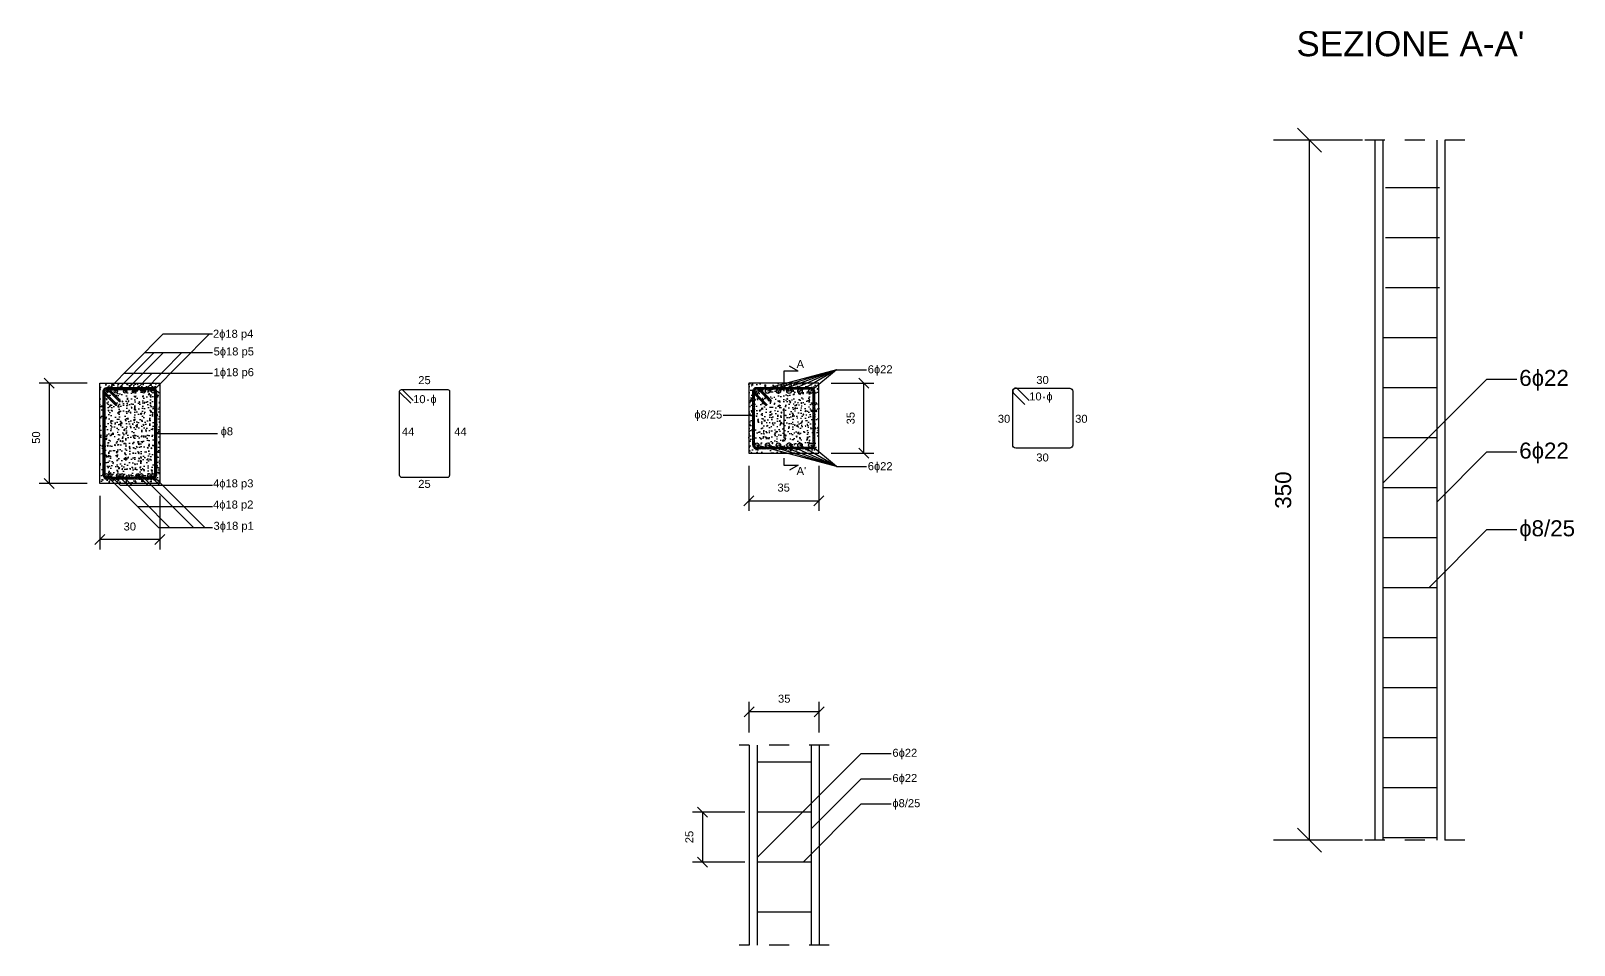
# Model space of a CAD drawing. Header units: millimetres. Extents: x 2008.4 to 2094, y 2341.6 to 2370.3.
# Drawn here: x 2040.5 to 2048.22, y 2360.87 to 2365.44 of the extents above; entities that cross this region are included whole.
import ezdxf

# ---------------------------------------------------------------- set-up
doc = ezdxf.new("R2010")
doc.units = ezdxf.units.MM
doc.header["$LTSCALE"] = 0.025
doc.linetypes.add('ACAD_ISO04W100', pattern=[30, 24, -3, 0, -3])
for name, color, linetype in [('armatura flessione', 1, 'Continuous'), ('armatura taglio', 1, 'Continuous'), ('cls', 3, 'Continuous'), ('proiezioni', 4, 'Continuous'), ('quote', 2, 'Continuous'), ('quote staffe', 2, 'Continuous'), ('retini', 9, 'Continuous'), ('sezione', 4, 'Continuous'), ('testi', 2, 'Continuous'), ('testi staffe', 2, 'Continuous')]:
    doc.layers.add(name, color=color, linetype=linetype)
doc.layers.get('0').off()
doc.styles.add('Quote particolari', font='arial.ttf', dxfattribs={"height": 0.04})
doc.styles.get("Standard").update_dxf_attribs({"font": 'arial.ttf'})
doc.dimstyles.new('Quote', dxfattribs={"dimtxt": 0.16, "dimasz": 0.12, "dimexe": 0.18, "dimexo": 0.0625, "dimgap": 0.09, "dimtad": 1, "dimdec": 0, "dimlfac": 100, "dimzin": 0, "dimdsep": 46, "dimtxsty": 'Standard', "dimblk": 'OBLIQUE', "dimcen": 0.09, "dimclrd": 256, "dimclrt": 256, "dimadec": 0, "dimazin": 0, "dimtfac": 1, "dimtdec": 0, "dimtofl": 0, "dimtmove": 0, "dimatfit": 3, "dimldrblk": 'OBLIQUE', "dimfxl": 1, "dimtolj": 1, "dimtzin": 0, "dimlwd": 25, "dimarcsym": 0})
doc.dimstyles.new('Quote particolari', dxfattribs={"dimtxt": 0.04, "dimasz": 0.05, "dimexe": 0.05, "dimexo": 0.0625, "dimgap": 0.045, "dimtad": 1, "dimdec": 0, "dimlfac": 100, "dimzin": 0, "dimdsep": 46, "dimtxsty": 'Standard', "dimblk": 'OBLIQUE', "dimcen": 0, "dimclrd": 256, "dimclrt": 256, "dimadec": 0, "dimazin": 0, "dimtfac": 1, "dimtdec": 0, "dimtofl": 0, "dimtmove": 0, "dimatfit": 3, "dimldrblk": 'OBLIQUE', "dimfxl": 1, "dimtolj": 1, "dimtzin": 0, "dimlwd": 25, "dimarcsym": 0})
pattern_1 = [(0, (0, 0), (0, 6.985), [5.08, -1.905]), (90, (0, 0), (-6.985, 4e-16), [5.08, -1.905])]
pattern_2 = [(45, (1.272411, 0), (-0.00673519209, 0.00673519209), []), (45, (1.276901, 0), (-0.00673519209, 0.00673519209), [])]

# ---------------------------------------------------------------- blocks, each defined once
blk = doc.blocks.new('_Oblique')
at = {"color": 0, "linetype": 'ByBlock', "lineweight": -2}
blk.add_line((-0.5, -0.5), (0.5, 0.5), dxfattribs=at)
blk = doc.blocks.new('*D54')
at = {"layer": 'Defpoints', "color": 0, "transparency": 16777216}
for p in [(2040.8454, 2363.1774), (2041.1454, 2363.1774), (2040.8454, 2362.8961)]:
    blk.add_point(p, dxfattribs=at)
at = {"layer": 'quote', "color": 0, "lineweight": -2, "transparency": 16777216}
for p, q in [((2040.8454, 2363.1149), (2040.8454, 2362.8461)), ((2041.1454, 2363.1149), (2041.1454, 2362.8461))]:
    blk.add_line(p, q, dxfattribs=at)
at = {"layer": 'quote', "lineweight": 25, "transparency": 16777216}
blk.add_line((2041.1454, 2362.8961), (2040.8454, 2362.8961), dxfattribs=at)
at = {"layer": 'quote', "lineweight": 25, "transparency": 16777216, "xscale": 0.05, "yscale": 0.05, "zscale": 0.05, "rotation": 180}
blk.add_blockref('_Oblique', (2040.8454, 2362.8961), dxfattribs=at)
at = {"layer": 'quote', "lineweight": 25, "transparency": 16777216, "xscale": 0.05, "yscale": 0.05, "zscale": 0.05}
blk.add_blockref('_Oblique', (2041.1454, 2362.8961), dxfattribs=at)
at = {"layer": 'quote', "transparency": 16777216, "insert": (2040.9954, 2362.9615), "char_height": 0.04, "attachment_point": 5}
blk.add_mtext('\\A1;30', dxfattribs=at)
blk = doc.blocks.new('*D55')
at = {"layer": 'Defpoints', "color": 0, "transparency": 16777216}
for p in [(2040.8454, 2363.6774), (2040.5927, 2363.1774), (2040.8454, 2363.1774)]:
    blk.add_point(p, dxfattribs=at)
at = {"layer": 'quote', "color": 0, "lineweight": -2, "transparency": 16777216}
for p, q in [((2040.7829, 2363.6774), (2040.5427, 2363.6774)), ((2040.7829, 2363.1774), (2040.5427, 2363.1774))]:
    blk.add_line(p, q, dxfattribs=at)
at = {"layer": 'quote', "lineweight": 25, "transparency": 16777216}
blk.add_line((2040.5927, 2363.6774), (2040.5927, 2363.1774), dxfattribs=at)
at = {"layer": 'quote', "lineweight": 25, "transparency": 16777216, "xscale": 0.05, "yscale": 0.05, "zscale": 0.05}
for p, rotation in [((2040.5927, 2363.6774), 90), ((2040.5927, 2363.1774), 270)]:
    blk.add_blockref('_Oblique', p, dxfattribs=dict(at, rotation=rotation))
at = {"layer": 'quote', "transparency": 16777216, "insert": (2040.5272, 2363.4061), "char_height": 0.04, "attachment_point": 5, "rotation": 90}
blk.add_mtext('\\A1;50', dxfattribs=at)
blk = doc.blocks.new('*D56')
at = {"layer": 'Defpoints', "color": 0, "transparency": 16777216}
for p in [(2044.0895, 2363.3282), (2044.4395, 2363.3282), (2044.4395, 2363.0903)]:
    blk.add_point(p, dxfattribs=at)
at = {"layer": 'quote', "color": 0, "lineweight": -2, "transparency": 16777216}
for p, q in [((2044.0895, 2363.2657), (2044.0895, 2363.0403)), ((2044.4395, 2363.2657), (2044.4395, 2363.0403))]:
    blk.add_line(p, q, dxfattribs=at)
at = {"layer": 'quote', "lineweight": 25, "transparency": 16777216}
blk.add_line((2044.0895, 2363.0903), (2044.4395, 2363.0903), dxfattribs=at)
at = {"layer": 'quote', "lineweight": 25, "transparency": 16777216, "xscale": 0.05, "yscale": 0.05, "zscale": 0.05, "rotation": 180}
blk.add_blockref('_Oblique', (2044.0895, 2363.0903), dxfattribs=at)
at = {"layer": 'quote', "lineweight": 25, "transparency": 16777216, "xscale": 0.05, "yscale": 0.05, "zscale": 0.05}
blk.add_blockref('_Oblique', (2044.4395, 2363.0903), dxfattribs=at)
at = {"layer": 'quote', "transparency": 16777216, "insert": (2044.264, 2363.1558), "char_height": 0.04, "attachment_point": 5}
blk.add_mtext('\\A1;35', dxfattribs=at)
blk = doc.blocks.new('*D57')
at = {"layer": 'Defpoints', "color": 0, "transparency": 16777216}
for p in [(2044.4395, 2363.6782), (2044.6643, 2363.6782), (2044.4395, 2363.3282)]:
    blk.add_point(p, dxfattribs=at)
at = {"layer": 'quote', "color": 0, "lineweight": -2, "transparency": 16777216}
for p, q in [((2044.502, 2363.6782), (2044.7143, 2363.6782)), ((2044.502, 2363.3282), (2044.7143, 2363.3282))]:
    blk.add_line(p, q, dxfattribs=at)
at = {"layer": 'quote', "lineweight": 25, "transparency": 16777216}
blk.add_line((2044.6643, 2363.3282), (2044.6643, 2363.6782), dxfattribs=at)
at = {"layer": 'quote', "lineweight": 25, "transparency": 16777216, "xscale": 0.05, "yscale": 0.05, "zscale": 0.05}
for p, rotation in [((2044.6643, 2363.6782), 90), ((2044.6643, 2363.3282), 270)]:
    blk.add_blockref('_Oblique', p, dxfattribs=dict(at, rotation=rotation))
at = {"layer": 'quote', "transparency": 16777216, "insert": (2044.5989, 2363.5032), "char_height": 0.04, "attachment_point": 5, "rotation": 90}
blk.add_mtext('\\A1;35', dxfattribs=at)
blk = doc.blocks.new('*D58')
at = {"layer": 'Defpoints', "color": 0, "transparency": 16777216}
for p in [(2044.0917, 2362.035), (2044.0917, 2361.8686), (2044.4417, 2361.8686)]:
    blk.add_point(p, dxfattribs=at)
at = {"layer": 'quote', "color": 0, "lineweight": -2, "transparency": 16777216}
for p, q in [((2044.0917, 2361.9311), (2044.0917, 2362.085)), ((2044.4417, 2361.9311), (2044.4417, 2362.085))]:
    blk.add_line(p, q, dxfattribs=at)
at = {"layer": 'quote', "lineweight": 25, "transparency": 16777216}
blk.add_line((2044.4417, 2362.035), (2044.0917, 2362.035), dxfattribs=at)
at = {"layer": 'quote', "lineweight": 25, "transparency": 16777216, "xscale": 0.05, "yscale": 0.05, "zscale": 0.05, "rotation": 180}
blk.add_blockref('_Oblique', (2044.0917, 2362.035), dxfattribs=at)
at = {"layer": 'quote', "lineweight": 25, "transparency": 16777216, "xscale": 0.05, "yscale": 0.05, "zscale": 0.05}
blk.add_blockref('_Oblique', (2044.4417, 2362.035), dxfattribs=at)
at = {"layer": 'quote', "transparency": 16777216, "insert": (2044.2667, 2362.1005), "char_height": 0.04, "attachment_point": 5}
blk.add_mtext('\\A1;35', dxfattribs=at)
blk = doc.blocks.new('*D59')
at = {"layer": 'Defpoints', "color": 0, "transparency": 16777216}
for p in [(2044.1317, 2361.5342), (2043.858, 2361.2842), (2044.1317, 2361.2842)]:
    blk.add_point(p, dxfattribs=at)
at = {"layer": 'quote staffe', "color": 0, "lineweight": -2, "transparency": 16777216}
for p, q in [((2044.0692, 2361.5342), (2043.808, 2361.5342)), ((2044.0692, 2361.2842), (2043.808, 2361.2842))]:
    blk.add_line(p, q, dxfattribs=at)
at = {"layer": 'quote staffe', "lineweight": 25, "transparency": 16777216}
blk.add_line((2043.858, 2361.5342), (2043.858, 2361.2842), dxfattribs=at)
at = {"layer": 'quote staffe', "lineweight": 25, "transparency": 16777216, "xscale": 0.05, "yscale": 0.05, "zscale": 0.05}
for p, rotation in [((2043.858, 2361.5342), 90), ((2043.858, 2361.2842), 270)]:
    blk.add_blockref('_Oblique', p, dxfattribs=dict(at, rotation=rotation))
at = {"layer": 'quote staffe', "transparency": 16777216, "insert": (2043.7925, 2361.4092), "char_height": 0.04, "attachment_point": 5, "rotation": 90}
blk.add_mtext('\\A1;25', dxfattribs=at)
blk = doc.blocks.new('*D73')
at = {"layer": 'Defpoints', "color": 0, "transparency": 16777216}
for p in [(2046.8919, 2364.8937), (2047.2193, 2364.8937), (2047.2193, 2361.3937)]:
    blk.add_point(p, dxfattribs=at)
at = {"layer": 'quote', "color": 0, "lineweight": -2, "transparency": 16777216}
for p, q in [((2047.1568, 2364.8937), (2046.7119, 2364.8937)), ((2047.1568, 2361.3937), (2046.7119, 2361.3937))]:
    blk.add_line(p, q, dxfattribs=at)
at = {"layer": 'quote', "lineweight": 25, "transparency": 16777216}
blk.add_line((2046.8919, 2361.3937), (2046.8919, 2364.8937), dxfattribs=at)
at = {"layer": 'quote', "lineweight": 25, "transparency": 16777216, "xscale": 0.12, "yscale": 0.12, "zscale": 0.12}
for p, rotation in [((2046.8919, 2364.8937), 90), ((2046.8919, 2361.3937), 270)]:
    blk.add_blockref('_Oblique', p, dxfattribs=dict(at, rotation=rotation))
at = {"layer": 'quote', "transparency": 16777216, "insert": (2046.7611, 2363.1437), "char_height": 0.04, "attachment_point": 5, "rotation": 90, "style": 'Quote particolari'}
blk.add_mtext('\\A1;{\\H2x;350}', dxfattribs=at)

msp = doc.modelspace()

# ---------------------------------------------------------------- hatches: boundary and pattern name
at = {"layer": 'armatura taglio'}
h = msp.add_hatch(dxfattribs=at)
h.set_pattern_fill('ANSI32', color=1, scale=0.001)
h.paths.add_polyline_path([(2044.4185, 2363.6382, 0.414214), (2044.3995, 2363.6572), (2044.1295, 2363.6572, 0.414214), (2044.1105, 2363.6382), (2044.1105, 2363.3682, 0.414214), (2044.1295, 2363.3492), (2044.3995, 2363.3492, 0.414214), (2044.4185, 2363.3682)])
h.paths.add_polyline_path([(2044.1185, 2363.6382, -0.414214), (2044.1295, 2363.6492), (2044.3995, 2363.6492, -0.414214), (2044.4105, 2363.6382), (2044.4105, 2363.3682, -0.414214), (2044.3995, 2363.3572), (2044.1295, 2363.3572, -0.414214), (2044.1185, 2363.3682)], flags=16)
h.paths.add_polyline_path([(2044.1405, 2363.6382, -1), (2044.1185, 2363.6382, -1)], flags=0)
h.paths.add_polyline_path([(2044.1725, 2363.6382, -1), (2044.1945, 2363.6382, -1)], flags=0)
h.paths.add_polyline_path([(2044.2265, 2363.6382, -1), (2044.2485, 2363.6382, -1)], flags=0)
h.paths.add_polyline_path([(2044.2805, 2363.6382, -1), (2044.3025, 2363.6382, -1)], flags=0)
h.paths.add_polyline_path([(2044.3345, 2363.6382, -1), (2044.3565, 2363.6382, -1)], flags=0)
h.paths.add_polyline_path([(2044.1405, 2363.3682, -1), (2044.1185, 2363.3682, -1)], flags=0)
h.paths.add_polyline_path([(2044.1945, 2363.3682, -1), (2044.1725, 2363.3682, -1)], flags=0)
h.paths.add_polyline_path([(2044.2485, 2363.3682, -1), (2044.2265, 2363.3682, -1)], flags=0)
h.paths.add_polyline_path([(2044.3025, 2363.3682, -1), (2044.2805, 2363.3682, -1)], flags=0)
h.paths.add_polyline_path([(2044.3565, 2363.3682, -1), (2044.3345, 2363.3682, -1)], flags=0)
h.paths.add_polyline_path([(2044.4105, 2363.3682, -1), (2044.3885, 2363.3682, -1)], flags=0)
h.paths.add_polyline_path([(2044.1217, 2363.6305, -0.198912), (2044.1185, 2363.6382), (2044.1185, 2363.6224), (2044.1726, 2363.5682, 1), (2044.1783, 2363.5739)], flags=16)
h.paths.add_polyline_path([(2044.1453, 2363.6492), (2044.1295, 2363.6492, -0.198912), (2044.1372, 2363.646), (2044.1938, 2363.5894, 1), (2044.1995, 2363.5951)], flags=0)
h = msp.add_hatch(dxfattribs=at)
h.set_pattern_fill('ANSI32', color=1, scale=0.001)
h.paths.add_polyline_path([(2044.1453, 2363.6492), (2044.1295, 2363.6492, -0.198912), (2044.1372, 2363.646), (2044.1938, 2363.5894, 1), (2044.1995, 2363.5951)])
at = {"layer": 'retini'}
h = msp.add_hatch(dxfattribs=at)
h.set_pattern_fill('AR-CONC', color=256, scale=0.0003)
h.set_pattern_definition([(50, (1.09272, 0), (0.0546554007, -0.00478172566), [0.005715, -0.062865]), (355, (1.09272, 0), (-0.0105730264, 0.0573170536), [0.004572, -0.0502921753]), (100.4514447, (1.097274, -0.0004), (0.0440823741, 0.0525353256), [0.0048570026, -0.0534270734]), (46.1842, (1.09272, 0.01524), (0.0813237123, -0.0126126984), [0.0085725, -0.0942975]), (96.6355576, (1.099496, 0.01419), (0.0712212402, 0.0742278374), [0.007285507, -0.0801406824]), (351.1841512, (1.09272, 0.01524), (0.0712212402, 0.0742278374), [0.0068579901, -0.0754379196]), (21, (1.10034, 0.01143), (0.0454843174, -0.03067955946), [0.005715, -0.062865]), (326, (1.10034, 0.01143), (0.0185406085, 0.0552563898), [0.004572, -0.050292]), (71.451445, (1.10413, 0.008873), (0.0640249258, 0.0245768307), [0.0048570026, -0.0534269813]), (37.5, (1.092719, 0), (0.00092658098, 0.02536651166), [0, -0.0496824, 0, -0.051054, 0, -0.0504825]), (7.5, (1.09272, 0), (0.02004589875, 0.03005417245), [0, -0.0291084, 0, -0.0485394, 0, -0.0192405]), (327.5, (1.075726, 0), (0.04067717855, -0.0017186232), [0, -0.01905, 0, -0.059436, 0, -0.078867]), (317.5, (1.068106, 0), (0.0444387544, 0.0076279473), [0, -0.024765, 0, -0.0394716, 0, -0.056007])])
h.paths.add_polyline_path([(2041.1454, 2363.6774), (2040.8454, 2363.6774), (2040.8454, 2363.1774), (2041.1454, 2363.1774)])
h.paths.add_polyline_path([(2041.1114, 2363.6544, -0.414214), (2041.1284, 2363.6374), (2041.1284, 2363.2174, -0.414214), (2041.1114, 2363.2004), (2040.8794, 2363.2004, -0.414214), (2040.8624, 2363.2174), (2040.8624, 2363.6374, -0.414214), (2040.8794, 2363.6544)], flags=16)
h = msp.add_hatch(dxfattribs=at)
h.set_pattern_fill('ANSI32', color=1, scale=0.001)
h.set_pattern_definition(pattern_2)
h.paths.add_polyline_path([(2041.1114, 2363.6544), (2040.8794, 2363.6544, 0.414214), (2040.8624, 2363.6374), (2040.8624, 2363.2174, 0.414214), (2040.8794, 2363.2004), (2041.1114, 2363.2004, 0.414214), (2041.1284, 2363.2174), (2041.1284, 2363.6374, 0.414214)])
h.paths.add_polyline_path([(2041.1114, 2363.6464, -0.414214), (2041.1204, 2363.6374), (2041.1204, 2363.2174, -0.414214), (2041.1114, 2363.2084), (2040.8794, 2363.2084, -0.414214), (2040.8704, 2363.2174), (2040.8704, 2363.6374, -0.414214), (2040.8794, 2363.6464)], flags=16)
h = msp.add_hatch(dxfattribs=at)
h.set_pattern_fill('AR-CONC', color=256, scale=0.0003)
h.set_pattern_definition([(50, (0.617397, 0), (0.0546554007, -0.00478172566), [0.005715, -0.062865]), (355, (0.617397, 0), (-0.0105730264, 0.0573170536), [0.004572, -0.0502921753]), (100.4514447, (0.62195, -0.0004), (0.0440823741, 0.0525353256), [0.0048570026, -0.0534270734]), (46.1842, (0.617397, 0.01524), (0.0813237123, -0.0126126984), [0.0085725, -0.0942975]), (96.6355576, (0.62417, 0.01419), (0.0712212402, 0.0742278374), [0.007285507, -0.0801406824]), (351.1841512, (0.6174, 0.01524), (0.0712212402, 0.0742278374), [0.0068579901, -0.0754379196]), (21, (0.625017, 0.01143), (0.0454843174, -0.03067955946), [0.005715, -0.062865]), (326, (0.625017, 0.01143), (0.0185406085, 0.0552563898), [0.004572, -0.050292]), (71.451445, (0.628807, 0.008873), (0.0640249258, 0.0245768307), [0.0048570026, -0.0534269813]), (37.5, (0.617397, 0), (0.00092658098, 0.02536651166), [0, -0.0496824, 0, -0.051054, 0, -0.0504825]), (7.5, (0.617397, 0), (0.02004589875, 0.03005417245), [0, -0.0291084, 0, -0.0485394, 0, -0.0192405]), (327.5, (0.600404, 0), (0.04067717855, -0.0017186232), [0, -0.01905, 0, -0.059436, 0, -0.078867]), (317.5, (0.592784, 0), (0.0444387544, 0.0076279473), [0, -0.024765, 0, -0.0394716, 0, -0.056007])])
h.paths.add_polyline_path([(2041.1129, 2363.6374, 0.414214), (2041.1039, 2363.6464), (2040.8869, 2363.6464), (2040.9404, 2363.5929, -1), (2040.9348, 2363.5873), (2040.8756, 2363.6464), (2040.8719, 2363.6464, 0.414214), (2040.8629, 2363.6374), (2040.8629, 2363.6337), (2040.922, 2363.5745, -1), (2040.9164, 2363.5689), (2040.8629, 2363.6223), (2040.8629, 2363.2174, 0.414214), (2040.8719, 2363.2084), (2041.1039, 2363.2084, 0.414214), (2041.1129, 2363.2174)])
h = msp.add_hatch(dxfattribs=at)
h.set_pattern_fill('ANGLE', color=1)
h.set_pattern_definition(pattern_1)
h.paths.add_polyline_path([(2040.8884, 2363.6374, 0.196133), (2040.8859, 2363.6437), (2040.8857, 2363.6438, 0.664316), (2040.8704, 2363.6374, 0.196133), (2040.873, 2363.6311), (2040.8731, 2363.6309, 0.664316)])
h.paths.add_polyline_path([(2040.9168, 2363.6374, 1), (2040.9348, 2363.6374, 1)])
h.paths.add_polyline_path([(2040.9632, 2363.6374, 1), (2040.9812, 2363.6374, 1)])
h.paths.add_polyline_path([(2041.0096, 2363.6374, 1), (2041.0276, 2363.6374, 1)])
h.paths.add_polyline_path([(2041.056, 2363.6374, 1), (2041.074, 2363.6374, 1)])
h.paths.add_polyline_path([(2041.1024, 2363.6374, 1), (2041.1204, 2363.6374, 1)])
h.paths.add_polyline_path([(2040.8704, 2363.2174, 1), (2040.8884, 2363.2174, 1)])
h.paths.add_polyline_path([(2040.8884, 2363.2174, 1), (2040.9064, 2363.2174, 1)])
h.paths.add_polyline_path([(2040.9284, 2363.2174, 1), (2040.9464, 2363.2174, 1)])
h.paths.add_polyline_path([(2040.9644, 2363.2174, 1), (2040.9464, 2363.2174, 1)])
h.paths.add_polyline_path([(2041.0444, 2363.2174, 1), (2041.0264, 2363.2174, 1)])
h.paths.add_polyline_path([(2041.0624, 2363.2174, 1), (2041.0444, 2363.2174, 1)])
h.paths.add_polyline_path([(2041.1024, 2363.2174, 1), (2041.0844, 2363.2174, 1)])
h.paths.add_polyline_path([(2041.1204, 2363.2174, 1), (2041.1024, 2363.2174, 1)])
h = msp.add_hatch(dxfattribs=at)
h.set_pattern_fill('ANGLE', color=1)
h.set_pattern_definition(pattern_1)
h.paths.add_polyline_path([(2040.8884, 2363.6374, 1), (2040.8704, 2363.6374, 1)])
h.paths.add_polyline_path([(2040.9348, 2363.6374, 1), (2040.9168, 2363.6374, 1)])
h.paths.add_polyline_path([(2040.9632, 2363.6374, 1), (2040.9812, 2363.6374, 1)])
h.paths.add_polyline_path([(2041.0096, 2363.6374, 1), (2041.0276, 2363.6374, 1)])
h.paths.add_polyline_path([(2041.056, 2363.6374, 1), (2041.074, 2363.6374, 1)])
h.paths.add_polyline_path([(2041.1024, 2363.6374, 1), (2041.1204, 2363.6374, 1)])
h.paths.add_polyline_path([(2041.1024, 2363.2174, 1), (2041.1204, 2363.2174, 1)])
h.paths.add_polyline_path([(2041.0844, 2363.2174, 1), (2041.1024, 2363.2174, 1)])
h.paths.add_polyline_path([(2041.0444, 2363.2174, 1), (2041.0624, 2363.2174, 1)])
h.paths.add_polyline_path([(2041.0264, 2363.2174, 1), (2041.0444, 2363.2174, 1)])
h.paths.add_polyline_path([(2040.9464, 2363.2174, 1), (2040.9644, 2363.2174, 1)])
h.paths.add_polyline_path([(2040.9284, 2363.2174, 1), (2040.9464, 2363.2174, 1)])
h.paths.add_polyline_path([(2040.8884, 2363.2174, 1), (2040.9064, 2363.2174, 1)])
h.paths.add_polyline_path([(2040.8704, 2363.2174, 1), (2040.8884, 2363.2174, 1)])
h = msp.add_hatch(color=1, dxfattribs=at)
h.dxf.hatch_style = 1
h.paths.add_polyline_path([(2040.8704, 2363.6374, 1), (2040.8884, 2363.6374, 1)])
h.paths.add_polyline_path([(2040.9168, 2363.6374, 1), (2040.9348, 2363.6374, 1)])
h.paths.add_polyline_path([(2040.9812, 2363.6374, 1), (2040.9632, 2363.6374, 1)])
h.paths.add_polyline_path([(2041.0096, 2363.6374, 1), (2041.0276, 2363.6374, 1)])
h.paths.add_polyline_path([(2041.074, 2363.6374, 1), (2041.056, 2363.6374, 1)])
h.paths.add_polyline_path([(2041.1204, 2363.6374, 1), (2041.1024, 2363.6374, 1)])
h.paths.add_polyline_path([(2041.1024, 2363.2174, 1), (2041.1204, 2363.2174, 1)])
h.paths.add_polyline_path([(2041.0844, 2363.2174, 1), (2041.1024, 2363.2174, 1)])
h.paths.add_polyline_path([(2041.0444, 2363.2174, 1), (2041.0624, 2363.2174, 1)])
h.paths.add_polyline_path([(2041.0444, 2363.2174, 1), (2041.0264, 2363.2174, 1)])
h.paths.add_polyline_path([(2040.9644, 2363.2174, 1), (2040.9464, 2363.2174, 1)])
h.paths.add_polyline_path([(2040.9464, 2363.2174, 1), (2040.9284, 2363.2174, 1)])
h.paths.add_polyline_path([(2040.9064, 2363.2174, 1), (2040.8884, 2363.2174, 1)])
h.paths.add_polyline_path([(2040.8884, 2363.2174, 1), (2040.8704, 2363.2174, 1)])
h = msp.add_hatch(dxfattribs=at)
h.set_pattern_fill('ANSI32', color=1, scale=0.001)
h.set_pattern_definition(pattern_2)
h.paths.add_polyline_path([(2040.8945, 2363.6464), (2040.8832, 2363.6464), (2040.9423, 2363.5873, 1), (2040.9479, 2363.5929)])
h.paths.add_polyline_path([(2040.8704, 2363.6337), (2040.8704, 2363.6223), (2040.9239, 2363.5689, 1), (2040.9296, 2363.5745)])
h = msp.add_hatch(dxfattribs=at)
h.set_pattern_fill('AR-CONC', color=256, scale=0.0003)
h.set_pattern_definition([(50, (0.66795, 0), (0.0546554007, -0.00478172566), [0.005715, -0.062865]), (355, (0.66795, 0), (-0.0105730264, 0.0573170536), [0.004572, -0.0502921753]), (100.4514447, (0.672505, -0.0004), (0.0440823741, 0.0525353256), [0.0048570026, -0.0534270734]), (46.1842, (0.66795, 0.01524), (0.0813237123, -0.0126126984), [0.0085725, -0.0942975]), (96.6355576, (0.67473, 0.01419), (0.0712212402, 0.0742278374), [0.007285507, -0.0801406824]), (351.1841512, (0.66795, 0.01524), (0.0712212402, 0.0742278374), [0.0068579901, -0.0754379196]), (21, (0.67557, 0.01143), (0.0454843174, -0.03067955946), [0.005715, -0.062865]), (326, (0.67557, 0.01143), (0.0185406085, 0.0552563898), [0.004572, -0.050292]), (71.451445, (0.67936, 0.008873), (0.0640249258, 0.0245768307), [0.0048570026, -0.0534269813]), (37.5, (0.66795, 0), (0.00092658098, 0.02536651166), [0, -0.0496824, 0, -0.051054, 0, -0.0504825]), (7.5, (0.66795, 0), (0.02004589875, 0.03005417245), [0, -0.0291084, 0, -0.0485394, 0, -0.0192405]), (327.5, (0.650958, 0), (0.04067717855, -0.0017186232), [0, -0.01905, 0, -0.059436, 0, -0.078867]), (317.5, (0.64334, 0), (0.0444387544, 0.0076279473), [0, -0.024765, 0, -0.0394716, 0, -0.056007])])
h.paths.add_polyline_path([(2044.4395, 2363.6782), (2044.0895, 2363.6782), (2044.0895, 2363.3282), (2044.4395, 2363.3282)])
h.paths.add_polyline_path([(2044.3995, 2363.6572, -0.414214), (2044.4185, 2363.6382), (2044.4185, 2363.3682, -0.414214), (2044.3995, 2363.3492), (2044.1295, 2363.3492, -0.414214), (2044.1105, 2363.3682), (2044.1105, 2363.6382, -0.414214), (2044.1295, 2363.6572)], flags=16)
h = msp.add_hatch(dxfattribs=at)
h.set_pattern_fill('AR-CONC', color=256, scale=0.0003)
h.set_pattern_definition([(50, (0.64493, 0), (0.0546554007, -0.00478172566), [0.005715, -0.062865]), (355, (0.64493, 0), (-0.0105730264, 0.0573170536), [0.004572, -0.0502921753]), (100.4514447, (0.649485, -0.0004), (0.0440823741, 0.0525353256), [0.0048570026, -0.0534270734]), (46.1842, (0.64493, 0.01524), (0.0813237123, -0.0126126984), [0.0085725, -0.0942975]), (96.6355576, (0.65171, 0.01419), (0.0712212402, 0.0742278374), [0.007285507, -0.0801406824]), (351.1841512, (0.64493, 0.01524), (0.0712212402, 0.0742278374), [0.0068579901, -0.0754379196]), (21, (0.65255, 0.01143), (0.0454843174, -0.03067955946), [0.005715, -0.062865]), (326, (0.65255, 0.01143), (0.0185406085, 0.0552563898), [0.004572, -0.050292]), (71.451445, (0.65634, 0.008873), (0.0640249258, 0.0245768307), [0.0048570026, -0.0534269813]), (37.5, (0.64493, 0), (0.00092658098, 0.02536651166), [0, -0.0496824, 0, -0.051054, 0, -0.0504825]), (7.5, (0.64493, 0), (0.02004589875, 0.03005417245), [0, -0.0291084, 0, -0.0485394, 0, -0.0192405]), (327.5, (0.627937, 0), (0.04067717855, -0.0017186232), [0, -0.01905, 0, -0.059436, 0, -0.078867]), (317.5, (0.620317, 0), (0.0444387544, 0.0076279473), [0, -0.024765, 0, -0.0394716, 0, -0.056007])])
h.paths.add_polyline_path([(2044.4105, 2363.6382, 0.414214), (2044.3995, 2363.6492), (2044.1453, 2363.6492), (2044.1995, 2363.5951, -1), (2044.1938, 2363.5894), (2044.1372, 2363.646, 1), (2044.1217, 2363.6305), (2044.1783, 2363.5739, -1), (2044.1726, 2363.5682), (2044.1185, 2363.6224), (2044.1185, 2363.3682, 0.414214), (2044.1295, 2363.3572), (2044.3995, 2363.3572, 0.414214), (2044.4105, 2363.3682)])
h = msp.add_hatch(color=1, dxfattribs=at)
h.dxf.hatch_style = 1
h.paths.add_polyline_path([(2044.1405, 2363.6382, 1), (2044.1185, 2363.6382, 1)])
h.paths.add_polyline_path([(2044.1725, 2363.6382, 1), (2044.1945, 2363.6382, 1)])
h.paths.add_polyline_path([(2044.2265, 2363.6382, 1), (2044.2485, 2363.6382, 1)])
h.paths.add_polyline_path([(2044.3025, 2363.6382, 1), (2044.2805, 2363.6382, 1)])
h.paths.add_polyline_path([(2044.3345, 2363.6382, 1), (2044.3565, 2363.6382, 1)])
h.paths.add_polyline_path([(2044.3885, 2363.6382, 1), (2044.4105, 2363.6382, 1)])
h.paths.add_polyline_path([(2044.3885, 2363.3682, 1), (2044.4105, 2363.3682, 1)])
h.paths.add_polyline_path([(2044.3345, 2363.3682, 1), (2044.3565, 2363.3682, 1)])
h.paths.add_polyline_path([(2044.2805, 2363.3682, 1), (2044.3025, 2363.3682, 1)])
h.paths.add_polyline_path([(2044.2265, 2363.3682, 1), (2044.2485, 2363.3682, 1)])
h.paths.add_polyline_path([(2044.1725, 2363.3682, 1), (2044.1945, 2363.3682, 1)])
h.paths.add_polyline_path([(2044.1185, 2363.3682, 0.414214), (2044.1295, 2363.3572, 0.414214), (2044.1405, 2363.3682, 1)])

# ---------------------------------------------------------------- linework, layer by layer
at = {"layer": 'armatura flessione'}
for p, q in [((2047.2593, 2364.8937), (2047.2593, 2361.3937)), ((2047.5293, 2364.8937), (2047.5293, 2361.3937)), ((2044.1317, 2361.8686), (2044.1317, 2360.8686)), ((2044.4017, 2361.8686), (2044.4017, 2360.8686))]:
    msp.add_line(p, q, dxfattribs=at)
for centre, radius in [((2040.8794, 2363.6374), 0.009), ((2040.9258, 2363.6374), 0.009), ((2040.9722, 2363.6374), 0.009), ((2041.0186, 2363.6374), 0.009), ((2041.065, 2363.6374), 0.009), ((2041.1114, 2363.6374), 0.009), ((2044.1295, 2363.6382), 0.011), ((2044.1835, 2363.6382), 0.011), ((2044.2375, 2363.6382), 0.011), ((2044.2915, 2363.6382), 0.011), ((2044.3455, 2363.6382), 0.011), ((2044.3995, 2363.6382), 0.011), ((2044.1295, 2363.3682), 0.011), ((2044.1835, 2363.3682), 0.011), ((2044.2375, 2363.3682), 0.011), ((2044.2915, 2363.3682), 0.011), ((2044.3455, 2363.3682), 0.011), ((2044.3995, 2363.3682), 0.011), ((2040.8794, 2363.2174), 0.009), ((2040.8974, 2363.2174), 0.009), ((2040.9374, 2363.2174), 0.009), ((2040.9554, 2363.2174), 0.009), ((2041.0354, 2363.2174), 0.009), ((2041.0534, 2363.2174), 0.009), ((2041.0934, 2363.2174), 0.009), ((2041.1114, 2363.2174), 0.009)]:
    msp.add_circle(centre, radius, dxfattribs=at)
at = {"layer": 'armatura taglio'}
for p, q in [((2047.5426, 2364.6551), (2047.2726, 2364.6551)), ((2047.5426, 2364.4051), (2047.2726, 2364.4051)), ((2047.5426, 2364.1551), (2047.2726, 2364.1551)), ((2047.5293, 2363.9051), (2047.2593, 2363.9051)), ((2040.9296, 2363.5745), (2040.8704, 2363.6337)), ((2040.9423, 2363.5873), (2040.8832, 2363.6464)), ((2040.9479, 2363.5929), (2040.8945, 2363.6464)), ((2042.3999, 2363.5781), (2042.3443, 2363.6337)), ((2042.4127, 2363.5908), (2042.3571, 2363.6464)), ((2047.5293, 2363.6551), (2047.2593, 2363.6551)), ((2040.9239, 2363.5689), (2040.8704, 2363.6223)), ((2047.5293, 2363.4051), (2047.2593, 2363.4051)), ((2047.5293, 2363.1551), (2047.2593, 2363.1551)), ((2047.5293, 2362.9051), (2047.2593, 2362.9051)), ((2047.5293, 2362.6551), (2047.2593, 2362.6551)), ((2047.5293, 2362.4051), (2047.2593, 2362.4051)), ((2047.5293, 2362.1551), (2047.2593, 2362.1551)), ((2047.5293, 2361.9051), (2047.2593, 2361.9051)), ((2044.4017, 2361.7842), (2044.1317, 2361.7842)), ((2047.5293, 2361.6551), (2047.2593, 2361.6551)), ((2044.4017, 2361.5342), (2044.1317, 2361.5342)), ((2047.5293, 2361.4051), (2047.2593, 2361.4051)), ((2044.4017, 2361.2842), (2044.1317, 2361.2842)), ((2044.4017, 2361.0342), (2044.1317, 2361.0342))]:
    msp.add_line(p, q, dxfattribs=at)
for points in [[(2040.8624, 2363.2173), (2040.8624, 2363.6374, -0.414214), (2040.8794, 2363.6544), (2041.1114, 2363.6544, -0.414214), (2041.1284, 2363.6374), (2041.1284, 2363.2173)], [(2040.8704, 2363.2173), (2040.8704, 2363.6374, -0.414214), (2040.8794, 2363.6464), (2041.1114, 2363.6464, -0.414214), (2041.1204, 2363.6374), (2041.1204, 2363.2173)], [(2042.3443, 2363.2173), (2042.3443, 2363.6374, -0.414214), (2042.3533, 2363.6464), (2042.5853, 2363.6464, -0.414214), (2042.5943, 2363.6374), (2042.5943, 2363.2173)], [(2044.1453, 2363.6492), (2044.1995, 2363.5951, -1), (2044.1938, 2363.5894), (2044.1372, 2363.646, 1), (2044.1217, 2363.6305), (2044.1783, 2363.5739, -1), (2044.1726, 2363.5682), (2044.1185, 2363.6224)], [(2045.4368, 2363.6464), (2045.4344, 2363.6488, 1), (2045.4131, 2363.6276), (2045.4156, 2363.6252)], [(2040.8624, 2363.2174, 0.414214), (2040.8794, 2363.2004), (2041.1114, 2363.2004, 0.414214), (2041.1284, 2363.2174, 0.414214)], [(2040.8704, 2363.2174, 0.414214), (2040.8794, 2363.2084), (2041.1114, 2363.2084, 0.414214), (2041.1204, 2363.2174)], [(2042.3443, 2363.2174, 0.414214), (2042.3533, 2363.2084), (2042.5853, 2363.2084, 0.414214), (2042.5943, 2363.2174)]]:
    msp.add_lwpolyline(points, format="xyb", dxfattribs=at)
for points in [[(2040.8704, 2363.6337), (2040.8704, 2363.6223), (2040.9239, 2363.5689, 1), (2040.9296, 2363.5745)], [(2040.8945, 2363.6464), (2040.8832, 2363.6464), (2040.9423, 2363.5873, 1), (2040.9479, 2363.5929)], [(2044.4185, 2363.6382), (2044.4185, 2363.3682, -0.414214), (2044.3995, 2363.3492), (2044.1295, 2363.3492, -0.414214), (2044.1105, 2363.3682), (2044.1105, 2363.6382, -0.414214), (2044.1295, 2363.6572), (2044.3995, 2363.6572, -0.414214)], [(2044.4105, 2363.6382), (2044.4105, 2363.3682, -0.414214), (2044.3995, 2363.3572), (2044.1295, 2363.3572, -0.414214), (2044.1185, 2363.3682), (2044.1185, 2363.6382, -0.414214), (2044.1295, 2363.6492), (2044.3995, 2363.6492, -0.414214)], [(2045.7087, 2363.6382), (2045.7087, 2363.3682, -0.414214), (2045.6937, 2363.3532), (2045.4237, 2363.3532, -0.414214), (2045.4087, 2363.3682), (2045.4087, 2363.6382, -0.414214), (2045.4237, 2363.6532), (2045.6937, 2363.6532, -0.414214)]]:
    msp.add_lwpolyline(points, format="xyb", close=True, dxfattribs=at)
for points in [[(2045.4368, 2363.6464), (2045.4909, 2363.5923)], [(2045.4156, 2363.6252), (2045.4697, 2363.5711)]]:
    msp.add_lwpolyline(points, close=True, dxfattribs=at)
for centre in [(2040.9267, 2363.5717), (2040.9451, 2363.5901)]:
    msp.add_arc(centre, 0.004, 225, 45, dxfattribs=at)
at = {"layer": 'cls'}
for p, q in [((2047.2193, 2364.8937), (2047.2193, 2361.3937)), ((2047.5693, 2364.8937), (2047.5693, 2361.3937)), ((2044.0917, 2361.8686), (2044.0917, 2360.8686)), ((2044.4417, 2361.8686), (2044.4417, 2360.8686))]:
    msp.add_line(p, q, dxfattribs=at)
for points in [[(2040.8454, 2363.6774), (2041.1454, 2363.6774), (2041.1454, 2363.1774), (2040.8454, 2363.1774)], [(2044.0895, 2363.6782), (2044.0895, 2363.3282), (2044.4395, 2363.3282), (2044.4395, 2363.6782)]]:
    msp.add_lwpolyline(points, close=True, dxfattribs=at)
at = {"layer": 'proiezioni', "linetype": 'ACAD_ISO04W100', "ltscale": 0.0025}
for points in [[(2047.6693, 2364.8937), (2047.1193, 2364.8937)], [(2044.4917, 2361.8686), (2044.0417, 2361.8686)], [(2047.6693, 2361.3937), (2047.1193, 2361.3937)], [(2044.4917, 2360.8686), (2044.0417, 2360.8686)]]:
    msp.add_lwpolyline(points, dxfattribs=at)
at = {"layer": 'retini', "color": 1}
for points in [[(2041.1284, 2363.2174), (2041.1284, 2363.6374, 0.414214), (2041.1114, 2363.6544), (2040.8794, 2363.6544, 0.414214), (2040.8624, 2363.6374), (2040.8624, 2363.2174, 0.414214), (2040.8794, 2363.2004), (2041.1114, 2363.2004, 0.414214)], [(2041.1204, 2363.6374, 0.414214), (2041.1114, 2363.6464), (2040.8794, 2363.6464, 0.414214), (2040.8704, 2363.6374), (2040.8704, 2363.2174, 0.414214), (2040.8794, 2363.2084), (2041.1114, 2363.2084, 0.414214), (2041.1204, 2363.2174)]]:
    msp.add_lwpolyline(points, format="xyb", close=True, dxfattribs=at)
at = {"layer": 'sezione', "linetype": 'ACAD_ISO04W100', "ltscale": 0.0025}
msp.add_lwpolyline([(2044.3364, 2363.7375), (2044.2645, 2363.7375), (2044.2645, 2363.5032), (2044.2645, 2363.2689), (2044.3364, 2363.2689)], dxfattribs=at)
at = {"layer": 'sezione'}
for points in [[(2044.3364, 2363.7375), (2044.3364, 2363.7375), (2044.2931, 2363.7625)], [(2044.3364, 2363.2689), (2044.3364, 2363.2689), (2044.2931, 2363.2439)]]:
    msp.add_lwpolyline(points, dxfattribs=at)
at = {"layer": 'testi'}
for p, q in [((2040.8794, 2363.6374), (2041.1623, 2363.925)), ((2041.1114, 2363.6374), (2041.3943, 2363.925)), ((2041.1623, 2363.925), (2041.4083, 2363.925)), ((2040.9258, 2363.6374), (2041.1171, 2363.8316)), ((2040.9722, 2363.6374), (2041.1635, 2363.8316)), ((2041.065, 2363.6374), (2041.2564, 2363.8316)), ((2041.0705, 2363.8316), (2041.4083, 2363.8316)), ((2040.9685, 2363.7279), (2041.4083, 2363.7279)), ((2041.0186, 2363.6374), (2041.1078, 2363.7279)), ((2044.5286, 2363.7443), (2044.1295, 2363.6382)), ((2044.5286, 2363.7443), (2044.1835, 2363.6382)), ((2044.5286, 2363.7443), (2044.2375, 2363.6382)), ((2044.5286, 2363.7443), (2044.2915, 2363.6382)), ((2044.5286, 2363.7443), (2044.3455, 2363.6382)), ((2044.5286, 2363.7443), (2044.3995, 2363.6382)), ((2044.5286, 2363.7443), (2044.6786, 2363.7443)), ((2047.7793, 2363.6978), (2047.2593, 2363.1777)), ((2047.7793, 2363.6978), (2047.9293, 2363.6978)), ((2044.5286, 2363.2622), (2044.1295, 2363.3682)), ((2044.5286, 2363.2622), (2044.1835, 2363.3682)), ((2044.5286, 2363.2622), (2044.2375, 2363.3682)), ((2044.5286, 2363.2622), (2044.2915, 2363.3682)), ((2044.5286, 2363.2622), (2044.3455, 2363.3682)), ((2044.5286, 2363.2622), (2044.3995, 2363.3682)), ((2047.7793, 2363.3342), (2047.5293, 2363.0841)), ((2047.7793, 2363.3342), (2047.9293, 2363.3342)), ((2044.5286, 2363.2622), (2044.6786, 2363.2622)), ((2040.8794, 2363.2174), (2041.1391, 2362.9562)), ((2040.8974, 2363.2174), (2040.9475, 2363.1678)), ((2040.9374, 2363.2174), (2041.1947, 2362.9562)), ((2040.9475, 2363.1678), (2041.4083, 2363.1678)), ((2040.9554, 2363.2174), (2041.0055, 2363.1678)), ((2041.0354, 2363.2174), (2041.0855, 2363.1678)), ((2041.0534, 2363.2174), (2041.3131, 2362.9562)), ((2041.0934, 2363.2174), (2041.1435, 2363.1678)), ((2041.1114, 2363.2174), (2041.3711, 2362.9562)), ((2041.0339, 2363.062), (2041.4083, 2363.062)), ((2041.1391, 2362.9562), (2041.4083, 2362.9562)), ((2047.7793, 2362.9459), (2047.4885, 2362.6551)), ((2047.7793, 2362.9459), (2047.9293, 2362.9459)), ((2044.6518, 2361.8269), (2044.1317, 2361.3068)), ((2044.6518, 2361.8269), (2044.8018, 2361.8269)), ((2044.6518, 2361.7009), (2044.4017, 2361.4509)), ((2044.6518, 2361.7009), (2044.8018, 2361.7009)), ((2044.6518, 2361.575), (2044.3609, 2361.2842)), ((2044.6518, 2361.575), (2044.8018, 2361.575))]:
    msp.add_line(p, q, dxfattribs=at)
for p in [(2040.9258, 2363.6374), (2040.9722, 2363.6374), (2041.0186, 2363.6374), (2041.065, 2363.6374)]:
    msp.add_point(p, dxfattribs=at)
at = {"layer": 'testi staffe'}
for p, q in [((2043.9607, 2363.5182), (2044.1135, 2363.5182)), ((2041.1284, 2363.4274), (2041.4339, 2363.4274))]:
    msp.add_line(p, q, dxfattribs=at)

# ---------------------------------------------------------------- texts
at = {"layer": 'quote staffe', "char_height": 0.04}
for s, insert, attachment_point in [('\\A1;25', (2042.4374, 2363.7134), 1), ('\\A1;30', (2045.5268, 2363.7143), 1), ('\\A1;10{\\H1.29167x;·}ɸ', (2045.4912, 2363.6378), 1), ('\\A1;10{\\H1.29167x;·}ɸ', (2042.4118, 2363.6241), 1), ('\\A1;30', (2045.3966, 2363.5202), 3), ('\\A1;30', (2045.7209, 2363.5202), 1), ('\\A1;44', (2042.3558, 2363.4565), 1), ('\\A1;44', (2042.6173, 2363.4565), 1), ('\\A1;30', (2045.5268, 2363.2862), 7), ('\\A1;25', (2042.4374, 2363.1948), 1)]:
    msp.add_mtext_dynamic_manual_height_columns(s, width=0.039374, gutter_width=0.25, heights=[0], dxfattribs=dict(at, insert=insert, attachment_point=attachment_point))
at = {"layer": 'sezione', "char_height": 0.04, "attachment_point": 1}
for s, insert in [('A', (2044.3284, 2363.7939)), ("A'", (2044.3284, 2363.2595))]:
    msp.add_mtext_dynamic_manual_height_columns(s, width=0.269754, gutter_width=0.625, heights=[0], dxfattribs=dict(at, insert=insert))
at = {"layer": 'testi', "attachment_point": 1}
for s, width, gutter_width, insert, char_height in [("SEZIONE A-A'", 1.525056, 0.625, (2046.8273, 2365.4377), 0.125), ('2ɸ18 p4', 0.215804, 0.5, (2041.4113, 2363.9452), 0.04), ('5ɸ18 p5', 0.269754, 0.625, (2041.4145, 2363.8569), 0.04), ('1ɸ18 p6', 0.269754, 0.625, (2041.4145, 2363.7532), 0.04), ('6ɸ22', 0.269754, 0.625, (2044.6844, 2363.7677), 0.04), ('6ɸ22', 0.539509, 1.25, (2047.9409, 2363.7446), 0.08), ('6ɸ22', 0.539509, 1.25, (2047.9409, 2363.381), 0.08), ('6ɸ22', 0.269754, 0.625, (2044.6844, 2363.2832), 0.04), ('4ɸ18 p3', 0.269754, 0.625, (2041.4118, 2363.1973), 0.04), ('4ɸ18 p2', 0.269754, 0.625, (2041.4118, 2363.0915), 0.04), ('3ɸ18 p1', 0.269754, 0.625, (2041.4139, 2362.9852), 0.04), ('ɸ8/25', 0.539509, 1.25, (2047.9409, 2362.9927), 0.08), ('6ɸ22', 0.269754, 0.625, (2044.8076, 2361.8503), 0.04), ('6ɸ22', 0.269754, 0.625, (2044.8076, 2361.7243), 0.04), ('ɸ8/25', 0.269754, 0.625, (2044.8076, 2361.5984), 0.04)]:
    msp.add_mtext_dynamic_manual_height_columns(s, width=width, gutter_width=gutter_width, heights=[0], dxfattribs=dict(at, insert=insert, char_height=char_height))
at = {"layer": 'testi staffe', "char_height": 0.04, "attachment_point": 1}
for s, width, insert in [('ɸ8/25', 0.122672, (2043.8175, 2363.5413)), ('ɸ8', 0.098436, (2041.4498, 2363.4578))]:
    msp.add_mtext_dynamic_manual_height_columns(s, width=width, gutter_width=0.625, heights=[0], dxfattribs=dict(at, insert=insert))

# ---------------------------------------------------------------- dimensions: what is measured, and where the dimension line sits
at = {"layer": 'quote'}
dim = msp.add_linear_dim(base=(2046.8919, 2364.8937), p1=(2047.2193, 2361.3937), p2=(2047.2193, 2364.8937), angle=90, text='{\\H2x;<>}', dimstyle='Quote', override={"dimtxsty": 'Quote particolari'}, dxfattribs=at)
dim.commit()
dim.dimension.update_dxf_attribs({"geometry": '*D73', "text_midpoint": (2046.7611, 2363.1437)})
dim = msp.add_linear_dim(base=(2040.5927, 2363.1774), p1=(2040.8454, 2363.6774), p2=(2040.8454, 2363.1774), angle=90, dimstyle='Quote particolari', dxfattribs=at)
dim.commit()
dim.dimension.update_dxf_attribs({"geometry": '*D55', "text_midpoint": (2040.5927, 2363.4061), "dimtype": 160})
dim = msp.add_linear_dim(base=(2044.6643, 2363.6782), p1=(2044.4395, 2363.3282), p2=(2044.4395, 2363.6782), angle=90, dimstyle='Quote particolari', dxfattribs=at)
dim.commit()
dim.dimension.update_dxf_attribs({"geometry": '*D57', "text_midpoint": (2044.5989, 2363.5032)})
for base, p1, p2, picture, middle in [((2044.4395, 2363.0903), (2044.0895, 2363.3282), (2044.4395, 2363.3282), '*D56', (2044.264, 2363.0903)), ((2040.8454, 2362.8961), (2041.1454, 2363.1774), (2040.8454, 2363.1774), '*D54', (2040.9954, 2362.8961))]:
    dim = msp.add_linear_dim(base=base, p1=p1, p2=p2, dimstyle='Quote particolari', dxfattribs=at)
    dim.commit()
    dim.dimension.update_dxf_attribs({"geometry": picture, "text_midpoint": middle, "dimtype": 160})
dim = msp.add_linear_dim(base=(2044.0917, 2362.035), p1=(2044.4417, 2361.8686), p2=(2044.0917, 2361.8686), dimstyle='Quote particolari', dxfattribs=at)
dim.commit()
dim.dimension.update_dxf_attribs({"geometry": '*D58', "text_midpoint": (2044.2667, 2362.1005)})
at = {"layer": 'quote staffe'}
dim = msp.add_linear_dim(base=(2043.858, 2361.2842), p1=(2044.1317, 2361.5342), p2=(2044.1317, 2361.2842), angle=270, dimstyle='Quote particolari', dxfattribs=at)
dim.commit()
dim.dimension.update_dxf_attribs({"geometry": '*D59', "text_midpoint": (2043.7925, 2361.4092)})

doc.saveas('drawing.dxf')
